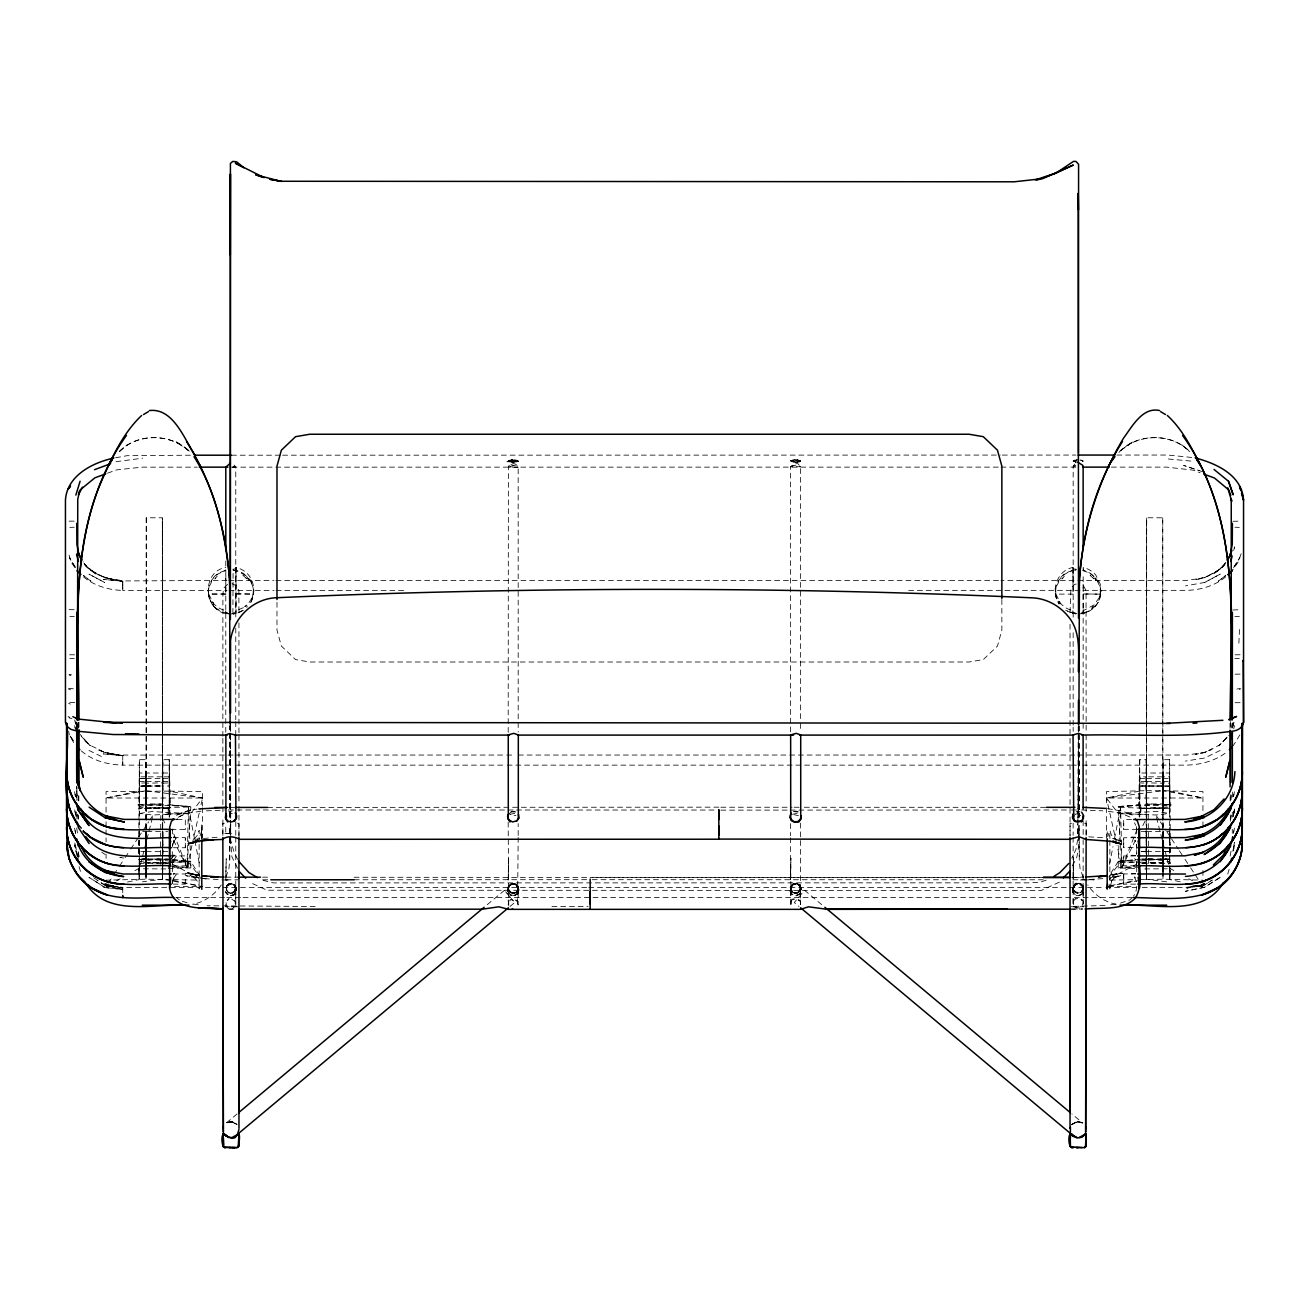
<?xml version="1.0" encoding="UTF-8"?>
<svg xmlns="http://www.w3.org/2000/svg" width="1309" height="1309" viewBox="0 0 1309 1309"><rect width="100%" height="100%" fill="white"/><g stroke="black" fill="none" stroke-linecap="round" stroke-linejoin="round"><path stroke-width="0.75" stroke-dasharray="5 3.75" d="M76.658 815.851L76.675 811.825M76.675 797.672L76.724 786.234M76.724 728.998L76.74 720.932M78.36 857.673L78.36 851.57L78.376 855.644M78.36 819.025L78.36 814.967M78.36 800.715L78.36 792.583M78.36 727.509L78.36 721.406M122.751 889.842L122.751 887.404L109.301 885.653L104.736 883.788L114.505 886.602L104.262 883.182M122.751 762.623L122.751 765.127L233.149 765.127M122.751 760.234L122.751 755.964M122.751 755.669L104.687 752.479L123.21 755.686L103.313 753.902L122.751 755.669L104.687 752.479L97.128 749.304L104.687 752.479L113.981 754.409L104.736 752.43L89.159 744.805L83.498 739.65M122.751 587.43L122.751 590.424L227.013 590.408M122.751 586.121L122.751 580.411C108.189 579.707 93.119 574.995 83.498 563.443M138.738 853.272L138.754 847.185M138.754 845.156L139.343 776.842L145.774 776.842L145.97 807.702L169.875 808.586L169.81 816.603M139.327 855.742L139.327 861.829L138.296 863.318L170.825 863.367M139.343 854.712L139.343 847.643M139.343 845.63L139.343 831.444L145.774 831.444L146.019 875.459L145.921 869.503M118.121 886.569L106.062 886.569L106.062 880.172L146.019 879.206L146.052 840.411M146.052 838.365L146.068 822.036M146.068 819.99L146.264 517.791L162.349 517.791L162.512 723.484M162.594 871.729L162.709 846.907M162.823 854.712L162.823 831.444L167.65 831.444M190.083 806.508L170.301 804.888L137.772 804.937L146.003 803.939L145.774 785.989L139.343 786.12L139.278 803.906L137.772 804.937L162.594 803.971L162.823 759.678L169.254 759.678L170.301 804.888L190.836 806.982L187.056 867.294L168.19 867.196M187.351 806.311L153.088 805.1L140.783 806.148L139.409 807.048L139.539 813.494L153.153 815L165.932 814.345L168.256 813.838L168.256 807.457L190.836 806.982M172.281 879.599L172.281 883.493L172.657 879.943M172.281 871.81L172.608 863.58L173.933 860.046M172.281 851.652L172.281 865.298L172.657 861.731M172.281 833.898L173.148 825.734M185.305 882.642L185.305 884.148L173.377 884.115M185.305 864.48L185.305 865.936L171.004 865.904M173.41 847.725L185.305 847.741L185.305 843.683M185.305 840.836L185.305 838.267M171.037 829.497L185.305 829.53L185.305 826.584M199.132 844.469L199.132 888.909C199.852 882.871 195.516 877.357 189.985 875.377L196.775 878.077L186.189 875.737L199.426 877.897M199.132 842.44L199.132 830.331L197.561 835.027L194.779 838.447M201.815 838.676L201.831 830.577L199.917 836.418L197.381 839.625M222.857 835.469L222.857 823.246L227.177 823.246M225.77 832.18L225.77 824.032M225.77 732.255L225.786 560.956M225.852 877.145L228.96 868.489L229.713 859.833L229.73 825.324M229.73 817.192L229.779 725.824M237.551 868.211L231.889 856.773L230.204 835.567M230.286 725.726L230.662 818.24M230.531 757.616L230.548 725.251M235.767 837.253L235.751 904.944L232.347 909.002L229.55 909.035L226.342 906.482L226.113 901.95L229.075 898.596L227.226 900.314L231.497 898.956L235.129 901.459L234.082 900.019L235.751 904.944L235.784 887.813L234.409 884.949L229.991 883.477L227.373 884.737L225.786 887.502L227.962 892.705L231.464 893.458L234.147 892.198L235.784 887.813M235.767 835.273L235.784 819.483M232.626 613.479L235.98 612.039L236.013 567.435L239.972 568.728A22.613 22.008 0 0 1 248.71 575.207C255.5 583.716 255.468 597.117 248.726 605.625M235.996 593.828L253.193 594.122L253.717 590.228L253.521 594.139L253.668 591.488M235.996 591.635L235.98 612.039M238.958 835.502L238.958 823.246L234.622 823.246M508.17 822.101L508.743 906.597L508.17 899.741M508.187 732.369L508.383 466.528C510.559 461.93 516.548 462.911 518.168 467.215L518.184 732.058M518.184 837.367L517.53 906.777M518.184 835.404L518.184 823.557M790.489 823.656L790.472 835.813M790.489 731.895L790.521 466.789L795.152 462.748L798.13 463.877L800.486 466.74L800.486 721.39M790.472 837.793L791.061 906.123L790.505 887.142L792.092 884.377L794.71 883.117L799.128 884.589L800.486 887.453L800.47 904.584L798.801 899.659L799.848 901.099L796.199 898.596L791.945 899.954L793.778 898.236L790.816 901.59L790.505 904.224M800.486 823.066L800.47 904.584M1070.026 835.469L1070.026 823.246L1074.362 823.246M1073.004 585.516L1072.987 567.435C1056.788 570.38 1050.325 591.21 1059.112 604.071L1055.627 595.562M1073.135 823.148L1073.135 835.289M1073.151 731.371L1073.151 727.297M1073.151 725.251L1073.151 629.4M1073.167 617.177L1073.167 466.266L1075.294 463.468M1073.135 837.285L1073.151 903.717L1074.869 907.022L1079.712 908.119L1083.116 904.061L1083.148 836.369M1083.148 834.389L1083.148 818.6M1083.165 576.745L1083.148 612.039L1081.169 613.152M1086.126 835.502L1086.126 823.246L1081.807 823.246M1107.218 836.762L1107.218 830.724L1109.116 836.336M1109.868 840.493L1109.868 888.991L1111.734 880.744L1110.67 882.102L1114.466 877.815L1118.524 875.525L1112.797 878.11L1121.633 875.377L1110.048 877.979M1109.868 838.48L1109.868 830.397L1111.456 835.207L1117.068 840.296M1135.721 884.115L1123.695 884.164L1123.695 875.443M1123.695 875.214L1123.695 873.937L1135.656 873.954M1123.695 864.382L1123.695 860.029M1123.695 859.391L1123.695 857.182M1123.695 847.381L1123.695 846.301M1123.695 844.24L1123.695 841.769M1123.695 841.196L1123.695 838.971M1123.695 829.17L1123.695 828.024M1123.695 826.044L1123.695 823.296M1136.703 866.443L1136.703 862.402M1136.703 854.319L1136.703 850.261M1136.719 871.827L1136.719 867.949M1136.719 865.233L1136.719 861.371M1136.703 844.207L1136.703 853.91M1136.719 833.866L1136.605 827.092M1146.177 786.12L1139.746 785.989L1146.177 785.907L1146.177 781.309L1139.746 781.62L1139.746 786.038L1146.177 786.12L1146.406 803.971L1171.228 804.937L1169.722 803.906L1169.657 783.175L1163.226 782.864L1162.997 803.939L1171.228 804.937L1138.699 804.888L1118.164 806.982L1121.944 867.294L1138.928 867.196M1169.657 786.12L1163.226 786.038L1169.657 786.12L1163.226 786.038L1162.997 803.939L1146.406 803.971L1146.651 517.791L1162.736 517.791L1162.932 819.99M1146.439 840.411L1146.422 879.206L1142.413 879.943M1146.439 838.365L1146.455 822.036M1146.455 819.99L1146.504 738.309M1146.504 736.263L1146.651 517.791L1146.651 849.525M1232.276 833.326L1232.276 829.268M1232.276 817.127L1232.276 811.04M1232.358 797.066L1232.358 790.947M1232.342 728.033L1232.407 719.59M76.756 727.477L76.756 721.374M518.184 887.944L516.564 892.313L513.881 893.572L510.363 892.82L508.317 889.842L509.774 884.851L514.781 883.853L518.184 887.944L518.151 905.075L516.482 900.134L517.53 901.574L513.897 899.087L509.643 900.445L511.475 898.71L508.514 902.081L508.187 904.715M1082.641 890.333L1082.968 887.649L1081.349 884.639L1078.583 883.411L1074.64 884.835C1067.882 892.149 1084.032 897.352 1082.952 887.518C1084.114 885.031 1075.654 882.201 1080.743 884.148L1083.083 888.238L1081.529 891.314L1078.845 892.574L1075.327 891.822L1073.282 888.844L1074.738 883.853L1077.372 882.593L1081.79 884.066L1083.148 886.929L1083.116 904.061L1081.447 899.136L1082.51 900.576L1078.861 898.072L1074.607 899.43L1076.44 897.712L1073.478 901.083L1073.707 905.599M1134.674 868.423L1118.148 867.949L1118.884 845.532M1139.648 816.767L1139.746 776.842L1146.177 776.842L1146.308 807.62L1139.125 808.586L1139.19 816.603M1162.981 873.594L1162.981 879.206L1202.938 880.172L1202.938 886.569L1190.879 886.569M1162.997 871.712L1163.226 831.444L1169.657 831.444L1169.657 845.63M162.823 776.842L162.692 807.62L169.875 808.586L169.254 776.842L162.823 776.842L162.66 854.613M232.904 613.414L233.1 569.235L235.996 568.662M1070.009 612.416L1070.958 588.036L1074.787 584.272L1079.221 583.667M1077.782 833.751L1077.831 819.63M1077.847 817.618L1078.191 732.876M1078.191 730.847L1078.207 726.822M1078.878 725.988L1079.074 817.209M1163.096 854.548L1163.226 759.678L1169.657 759.678L1169.722 803.906L1169.657 773.014L1163.226 773.014L1162.997 803.939L1162.736 786.12L1146.651 785.989L1146.406 803.971L1146.177 783.175L1139.746 782.864M139.245 865.871L139.212 871.745L139.327 858.18M139.261 863.907L139.294 856.07M139.31 854.122L139.327 850.196M145.774 778.495L139.343 778.38L145.774 778.446L139.343 778.577L139.343 783.175L145.774 782.864L146.003 803.939L145.774 759.678L139.343 759.678L139.278 803.906L139.343 773.014L145.774 773.014L146.003 803.939L162.594 803.971L162.823 785.907L169.254 786.038M229.713 859.833L229.893 825.341M229.926 817.209L230.106 723.959M1078.501 835.649L1078.42 847.643L1076.816 857.248L1071.678 867.556M1078.501 833.637L1078.551 825.635M1078.6 817.634L1078.583 725.873M1230.035 728.229L1230.067 722.159M78.802 801.01L78.867 792.91M160.451 864.251L160.794 814.836M162.594 803.971L162.349 773.014L146.264 773.014L146.003 803.939L146.264 783.175L162.349 782.864L162.594 803.971L162.823 759.678L162.594 803.971L162.349 785.989L146.264 785.907L146.068 790.718L106.062 798.015L202.551 798.015L199.901 809.878M162.725 844.976L162.823 831.444L162.823 846.367M162.627 873.398L162.578 879.206L170.579 880.679M162.692 865.658L162.643 871.467L162.725 865.805M162.709 863.727L162.758 855.971M162.774 854.041L162.807 850.179M1118.917 806.508L1138.699 804.888L1139.746 759.678L1146.177 759.678L1146.439 790.701L1106.449 791.618L1106.449 806.066M1163.177 854.041L1163.226 848.232M167.012 863.204L146.003 862.353L146.264 831.444L162.349 831.444L162.643 858.475M1077.798 833.784L1077.896 823.754M1077.929 821.757L1078.518 759.596M1146.406 803.971L1146.651 773.014L1162.736 773.014L1162.997 803.939L1162.736 783.175L1146.651 782.864L1146.406 803.971L1146.177 773.014L1139.746 773.014L1139.73 803.382L1138.699 804.888M1146.324 869.634L1146.373 875.377L1146.488 850.785M1146.504 848.854L1146.651 831.444L1162.736 831.444L1163.079 858.393M1146.619 831.477L1146.406 854.613L1146.177 827.615M1162.997 803.939L1163.226 759.678M145.921 858.393L146.215 831.46M162.741 863.891L162.823 856.233M106.062 812.104L106.062 791.618L169.516 791.094L202.551 798.015L190.852 813.347L168.19 812.594L168.256 806.279M146.15 869.094L146.068 875.165L146.15 869.192M146.166 867.065L146.264 858.966L146.166 867.18M162.709 869.078L162.578 879.206L142.386 881.824M162.725 867.065L162.823 858.966L162.725 867.18M162.627 875.197L162.709 869.192M1083.165 593.975L1100.345 594.122L1083.165 593.975L1083.148 612.039L1083.181 610.73L1094.16 604.84L1100.165 596.266L1100.313 584.19L1095.862 575.207A22.613 22.008 0 0 0 1087.124 568.728L1083.165 567.435L1083.492 570.266C1092.344 572.655 1099.855 580.542 1100.705 589.835L1100.394 590.686C1102.276 602.091 1091.575 613.185 1080.301 613.806M1146.471 875.165L1146.537 869.143M1146.553 867.114L1146.651 859.048L1154.702 859.031M1163.03 875.181L1163.096 869.16M1163.128 867.114L1163.226 859.048L1166.434 859.031M146.003 803.939L146.264 786.12L162.349 785.989L146.264 786.12M1118.148 867.949L1121.944 867.294L1120.602 807.408L1118.164 806.982M1120.488 868.391L1120.602 862.009L1118.164 861.584L1109.639 875.099L1122.893 873.267L1110.457 875.214L1118.541 873.07L1113.174 875.426L1109.476 879.419L1109.917 878.388M138.852 853.419L138.967 847.463M138.999 845.483L139.196 835.551M139.229 833.571L139.343 759.678M1139.746 776.842L1139.125 808.586L1170.213 808.586L1170.246 845.156M1139.485 791.094L1106.449 798.015L1118.148 813.347L1155.847 815L1169.461 813.494L1169.591 807.048L1168.217 806.148L1155.912 805.1L1121.649 806.311M194.517 838.873L188.398 807.408L187.056 867.294L190.852 867.949L190.116 845.532M225.835 593.975L208.687 593.975L213.138 602.958A22.613 22.008 0 0 0 221.875 609.438L225.835 610.73L225.508 613.316L228.813 613.872C203.648 612.972 200.441 571.706 225.835 567.435M1100.836 591.488L1100.869 590.228L1100.345 594.122M250.772 581.671L253.373 588.036L252.997 596.266L249.185 602.353L244.603 606.721M1077.7 839.609L1075.916 849.59L1071.776 858.213M230.204 843.7L230.351 839.625M1238.887 643.21L1239.574 627.191M1118.982 843.536L1120.602 807.408L1155.847 808.618L1169.591 807.048M800.355 890.12L799.897 885.718L798.359 884.148L793.712 883.853L798.621 884.36L800.503 887.257L800.159 890.496L797.803 892.787L800.355 890.12C802.548 884.639 794.252 880.777 791.421 885.833C789.016 889.564 793.156 894.472 797.23 893.082L800.012 890.774L800.503 887.469L798.866 891.838L794.956 893.245L797.639 892.869L800.012 890.774L796.183 893.082L792.665 892.345L790.505 887.142M1170.05 875.508L1170.377 869.421M225.835 594.122L208.655 594.106L208.507 587.872L211.06 583.094C211.96 576.336 219.879 571.329 226.522 570.511M1073.004 594.122L1055.823 594.106L1055.676 587.872L1058.228 583.094C1059.128 576.336 1067.031 571.329 1073.675 570.511L1074.804 571.068L1076.211 569.726M172.281 847.07L172.657 843.536M791.421 885.833L791.307 890.644L794.759 893.229L792.469 892.084L790.816 889.024L791.094 886.438L793.614 883.902L791.421 885.833L790.718 888.598M514.83 893.082L509.937 891.92L508.497 889.367C507.499 885.179 512.49 881.808 515.975 884.164L518.299 888.238L517.186 891.462L514.83 893.082C510.837 894.472 506.845 889.825 508.89 886.111L510.805 884.115M1067.244 611.287L1075.982 613.872L1072.66 613.316L1072.987 610.73L1069.028 609.454A22.613 22.008 0 0 1 1060.29 602.958L1055.856 593.975M790.816 889.024L791.192 886.242L793.401 884L796.199 883.411M1083.148 886.929L1082.51 890.545L1080.252 892.754L1077.34 893.245L1074.313 891.609C1071.531 888.336 1074.329 883.035 1078.583 883.411L1073.855 885.768L1073.855 890.905M510.625 892.542L515.157 892.918L517.775 890.496C519.198 887.518 517.039 883.853 513.848 883.411L508.923 886.029L508.317 888.549M1230.885 800.028L1231.72 794.547M796.527 883.46L798.899 884.606L800.584 887.731L800.143 890.513L797.639 892.869M1231.065 851.128L1230.018 856.675M508.89 886.111C507.499 889.04 509.414 892.673 512.572 893.245L515.664 892.656L518.053 889.989L516.597 884.688L518.184 887.731L517.775 890.496M231.529 883.428L228.731 883.951L226.424 886.242L226.522 890.676L229.975 893.229L234.982 891.233L235.227 885.931L231.529 883.428L226.572 885.964L226.752 891.004L230.188 893.245L232.757 892.918L235.244 890.758L235.096 885.702L231.071 883.379L226.424 886.242L226.522 890.676M1230.738 819.205L1231.376 815.229M1136.834 886.258L1135.819 892.296L1133.627 896.027M1233.193 816.456L1234.551 808.88L1233.045 816.325M800.028 890.742L800.584 887.731M1232.849 851.325L1234.534 842.26L1232.8 850.097M1233.225 816.341L1234.763 808.373L1233.111 816.014M209.342 598.884L208.147 591.815L209.44 584.403L212.091 579.511L216.639 574.7L225.361 570.315M800.683 888.222L797.917 892.738M1056.494 598.884L1055.316 591.815L1056.592 584.403L1059.259 579.511L1061.779 577.874L1062.564 575.567L1067.457 572.688L1072.513 570.315L1078.207 569.775M1109.508 864.447L1112.945 846.743M1114.483 838.873L1120.602 807.408M1233.536 850.065L1234.567 844.845L1233.307 850.621M1060.225 603.907L1058.85 601.191L1061.157 605.723M1233.438 796.641L1234.567 791.176L1233.373 796.739M1233.438 833.048L1234.567 827.583L1233.373 833.146M1231.213 727.951L1232.26 722.944M790.701 888.516L793.614 883.902M1075.867 883.968L1073.102 888.451L1075.851 883.984L1078.583 883.411M191.932 845.516L187.056 867.294L171.855 866.689M192.374 843.536L199.459 811.858M1232.849 727.133L1234.109 721.734M1233.716 550.402L1234.567 546.851L1233.618 550.484M235.915 888.271L233.1 892.754L230.188 893.245M1083.083 888.238L1082.396 890.791L1080.007 892.885L1077.34 893.245M1233.716 728.851L1234.567 725.661M1232.309 727.608L1234.534 719.934M1227.727 874.085L1229.953 866.591M235.996 593.975L253.161 593.991L250.788 602.32L253.324 595.775M1100.329 593.991L1099.331 597.149C1100.084 600.635 1097.106 604.594 1094.373 606.46L1093.588 608.047M515.762 461.995L508.367 460.883L512.752 459.852L510.641 460.032L518.249 460.932L514.028 462.142L511.77 462.093L517.088 461.75L517.677 460.457C484.494 462.944 541.779 461.226 508.825 460.49L508.808 461.488L513.75 462.142M1241.177 553.723L1237.872 562.461L1232.145 570.708M1100.493 595.775L1098.038 602.484M246.845 607.491L247.221 606.46M172.608 845.385L173.933 841.851M172.592 881.775L173.933 878.208M1137.03 829.464L1121.944 867.294L1135.247 866.754M1073.593 886.242L1076.014 883.886L1072.464 889.269L1072.84 892.28L1075.605 895.307L1079.434 895.618L1083.197 892.182L1081.381 894.44L1078.272 895.454L1075.033 894.652L1072.48 891.118L1072.873 887.224L1075.54 884.197L1072.873 887.224L1072.84 892.28M1239.885 734.856L1233.291 745.623M1077.569 459.852L1073.2 461.144L1076.178 462.061M225.982 887.993L227.373 884.917L229.811 883.542M225.508 613.316L225.835 610.73M1072.66 613.316L1072.987 610.73M173.279 842.26L177.01 837.22L173.704 836.909L173.246 837.842M173.279 860.455L177.01 855.431L173.704 855.104L170.726 859.408M173.279 878.666L177.01 873.643L173.721 873.316L173.246 874.248M173.704 855.104L171.43 859.097M1135.525 840.165L1121.944 867.294L1117.068 845.516M1142.773 825.684L1146.406 818.452M225.982 887.878L228.159 884.344L225.819 886.929M1233.618 567.599L1239.885 557.634L1231.54 570.92M1225.191 563.279L1223.211 566.372L1213.328 574.176L1223.211 566.372L1225.109 563.541C1217.583 572.377 1206.669 578.12 1195.215 579.691C1206.587 577.351 1218.123 572.589 1225.699 563.443M221.254 884.949C214.823 894.734 204.22 902.326 192.587 904.208M108.303 883.15L112.787 876.343M113.899 874.641L118.383 867.818M119.512 866.116L123.995 859.309M125.124 857.608L129.607 850.785M130.72 849.083L137.461 838.856M138.574 837.155L141.945 832.049M143.057 830.348L148.67 821.823M149.782 820.121L153.153 815L139.539 868.096L132.487 871.99M1227.122 737.163L1218.859 745.803L1229.396 734.938M1108.805 877.145L1120.602 862.009L1138.732 862.058M242.247 610.452C238.254 614.346 225.213 615.492 239.76 612.236M1225.928 562.232L1220.037 569.235L1204.525 577.694L1186.788 580.443L1000.943 580.443M512.392 459.868L508.317 460.997L514.028 462.142M227.013 885.604L232.037 884.082L236.176 887.42L236.585 890.856L234.262 894.832L230.728 895.765L228.028 894.98L225.704 892.313L228.028 894.98M201.079 811.171C192.767 812.791 182.311 812.644 176.257 819.499L177.697 818.779M1076.44 462.093L1073.445 460.588M1226.664 737.654L1220.037 744.805L1204.525 752.479L1195.215 754.409L1204.525 752.479L1212.069 749.304L1204.46 752.43L1186.788 755.031L516.908 755.048M507.761 815.343L511.115 811.858L515.026 811.22L511.377 811.858M226.342 886.422L228.731 883.951M1095.878 605.625L1090.593 610.207L1083.639 613.316M227.619 584.272L223.79 588.036L222.89 593.861L222.857 736.28M1118.917 452.407C1136.916 433.328 1170.95 432.592 1189.357 451.409M1225.666 576.909C1214.572 585.957 1200.058 590.261 1185.856 590.343L905.763 590.359M119.643 451.409C138.05 432.592 172.084 433.328 190.083 452.407M119.741 451.032C138.541 432.33 171.463 433.655 190.23 451.834L175.619 441.378L181.967 445.469M1132.694 897.303L1129.7 899.97L1119.915 903.292M119.266 451.703L126.809 445.027M1074.46 460.212L1073.167 460.883L1075.933 462.028L1073.085 460.948L1077.258 459.868L1073.167 460.883L1076.08 462.044L1073.298 460.752L1075.425 460.032M237.093 1113.943L226.146 1123.106L232.38 1121.731L237.06 1124.333M487.275 904.666L504.472 890.284L513.488 901.05M510.019 906.45L514.715 902.523L512.212 899.528M1071.531 1124.824L1076.62 1121.731L1082.854 1123.106L1071.907 1113.943M1225.633 575.518L1218.27 581.245L1225.813 575.469M139.539 813.494L152.351 811.498L168.19 812.594M1120.144 450.771L1133.381 441.378L1120.389 450.672M1071.94 1124.333L1077.847 1121.617M245.536 606.542L246.959 605.592M514.928 895.552L517.922 893.54L519.051 890.578L517.939 886.111L519.051 890.578L514.928 895.552L511.148 895.503L507.761 891.494L508.187 886.946L510.935 884.131L508.187 886.946L507.761 891.494L510.248 894.636L513.488 895.454L517.922 893.556L519.051 889.924L517.791 886.455L515.73 884.606L512.424 884.017L509.119 885.833L507.663 889.302L508.088 892.427L511.148 895.503M1079.434 895.618L1082.723 893.458L1083.836 889.907L1082.576 886.34L1077.143 884.017L1073.74 886.128M1212.281 879.943L1204.525 885.015L1186.788 888.14L1204.525 885.015L1212.069 880.237M1118.164 861.584L1138.143 859.555L1170.262 859.375L1160.314 858.999M1225.077 753.329C1213.672 761.396 1199.682 764.914 1185.856 765.127L1081.594 765.127M1239.345 689.581L1240.834 688.681M796.445 895.814L800.355 893.523L801.468 889.924L797.885 883.902L801.239 888.156L800.961 891.887L798.883 894.554L796.445 895.814L792.027 894.603L790.129 891.314L790.505 887.682L793.974 884.115L797.05 884.753L799.455 885.277L801.468 889.924L800.355 893.523L795.888 895.454L792.665 894.636L790.129 891.314L792.027 894.603M799.488 461.75L800.437 460.653L797.459 459.934L790.8 460.85L796.117 462.159L800.437 460.653M243.31 610.403L237.469 612.956L230.793 613.986M116.632 880.728L120.15 878.797M182.295 815.229L178.171 817.307M243.392 607.654L236.013 610.73M176.42 815.262L190.361 810.042L196.906 809.109M1204.607 582.472L1220.201 574.127L1204.607 582.472L1185.479 585.859M1109.967 878.306L1136.408 864.3M797.459 459.934L800.568 461.193L793.794 462.044L790.832 460.85L796.788 459.884L800.633 461.112L796.412 462.142L790.751 460.932L794.35 459.901M1118.148 813.347L1156.649 811.498L1169.461 813.494M1127.033 445.469C1145.98 433.394 1173.109 435.063 1189.259 451.032M1204.934 883.182L1199.895 885.653L1194.692 886.602L1204.46 883.788L1199.895 885.653L1185.545 887.42L1138.535 887.42M1220.201 750.45L1204.607 758.009L1185.479 761.102M792.501 814.296L797.099 813.364M1059.357 882.135L1041.359 890.447L266.987 890.218L249.561 882.217M790.832 460.85L792.354 460.163L791.16 461.455L793.794 462.044M1075.785 465.251L1073.167 466.266L1077.16 466.249M514.797 459.901L508.465 460.817L510.248 461.897M1077.045 883.526L1073.855 885.768L1073.184 888.909L1074.984 892.182L1077.732 893.294L1075.409 892.542M512.752 459.852L508.497 460.784L511.377 462.044M226.539 1122.631L231.889 1121.568L237.093 1124.48L232.626 1121.617L226.833 1122.68M1073.298 460.752L1074.934 460.13M1239.345 616.588L1234.911 616.424M107.534 473.187L116.517 469.898L142.026 467.149L197.234 467.149M1239.345 527.38L1234.911 527.216M1240.098 674.135L1234.632 674.168M1074.28 1122.533L1079.696 1121.797L1076.62 1121.731M1240.098 702.688L1234.6 702.72M1046.186 880.155L1040.802 882.004L1031.394 882.839L273.254 882.904L262.634 880.204M508.579 460.653L510.117 460.13M74.76 702.54L68.101 702.262M1239.345 658.623L1234.911 658.476M1086.928 612.236L1081.365 613.283M190.361 810.042L180.773 812.954M513.455 883.379L510.854 884.082L513.668 883.395L516.515 884.606L511.344 883.82M230.728 895.765L234.262 894.832L236.585 890.856L235.538 886.471L232.887 883.82L236.176 887.42L236.324 891.625L233.558 894.865L226.866 894.047L225.279 891.053M74.286 616.424L69.852 616.588M74.286 527.216L69.852 527.38M74.286 658.476L69.852 658.623M168.256 807.457L138.787 808.586L169.875 808.586L146.886 808.406L139.409 807.048M106.062 798.015L139.13 791.029M111.903 885.326L106.062 886.569L116.157 885.244M127.48 882.037L139.163 879.583L139.343 858.966M1140.744 860.88L1155.912 859.702L1169.591 861.649L1162.114 863.007L1143.068 862.549M1110.343 885.735L1135.656 880.384M1232.914 610.027L1240.098 609.683M165.932 814.345L190.852 813.347M168.256 868.44L190.852 867.949M1108.445 886.193L1140.417 880.303M115.617 457.757L127.006 455.696L190.59 455.205M167.977 862.5L190.836 861.584L199.361 875.099M1240.098 654.778L1234.632 654.795M229.975 893.229L233.231 892.689L235.244 890.758L235.8 887.731L234.131 884.622L231.071 883.379M227.766 613.299L222.317 612.252L215.003 607.507L211.96 604.071L208.458 595.562M194.714 839.314L220.272 836.942M1236.923 689.009L1239.836 688.583M793.27 811.629L796.576 811.138L800.061 812.905M74.564 654.795L69.099 654.778M1110.67 904.814L1118.279 903.799M228.846 811.547L231.857 811.138M115.961 461.701L142.648 458.199M1116.626 843.536L1106.449 798.015L1162.932 790.718L1202.938 791.618L1202.938 812.104M794.874 459.868C785.285 460.621 797.688 463.926 800.552 461.21L795.021 459.868M1141.464 862.975L1162.997 862.353L1162.736 831.444M1167.252 868.783L1143.068 868.947M73.32 688.796L68.608 688.272M165.932 868.947L141.748 868.783M232.38 1121.731L229.304 1121.797L234.72 1122.533M69.099 609.683L74.564 609.667M1102.882 878.634L1080.236 880.024M165.932 862.549L146.886 863.007L139.409 861.649L153.088 859.702L168.256 860.88M1118.917 861.126L1136.31 859.702M1232.914 521.293L1240.098 521.146M1104.976 905.452L1071.416 906.482M206.446 810.86L224.379 810.042M1139.55 879.566L1162.981 879.206L1162.948 840.411M162.823 783.175L169.254 782.864L169.254 759.678L169.27 803.382L170.301 804.888M1163.226 781.62L1169.657 781.309M1141.988 863.204L1162.997 862.353M1080.072 877.243L1083.836 877.095M148.686 858.999L138.738 859.375L170.857 859.555L190.836 861.584M69.099 521.146L74.564 521.146M1139.746 778.495L1146.177 778.577M1163.226 778.495L1169.657 778.577M1146.651 781.62L1162.736 781.309M169.254 859.048L162.823 859.179L167.65 859.113M1169.657 851.635L1163.226 851.505L1169.657 851.439L1169.657 854.712M162.823 778.577L169.254 778.495M145.774 851.505L139.343 851.439M162.823 851.635L169.254 851.554M1110.343 880.106L1135.656 879.632M1084.228 879.943L1094.226 879.779L1071.776 879.779M1163.226 851.505L1169.657 851.439M1146.651 778.495L1162.736 778.577M1146.651 851.554L1162.736 851.635M146.264 778.577L162.349 778.495M1162.736 785.907L1146.651 786.038L1162.736 786.12L1162.932 790.718L1202.938 798.015L1106.449 798.015M146.264 851.635L162.349 851.554M231.775 467.117L235.767 467.1L235.767 617.848M551.94 906.482L588.15 906.335M168.256 813.838L188.512 813.789M1131.598 819.532L1123.695 819.549L1123.695 829.317L1137.946 829.333M1135.656 837.727L1123.695 837.76L1123.695 847.61L1135.721 847.61M1135.557 855.939L1123.695 855.971L1123.695 861.715M170.268 862.058L188.398 862.009L200.195 877.145M1121.649 860.913L1138.83 860.88M1142.233 863.367L1170.704 863.318L1169.673 861.829L1169.673 855.742M1072.496 909.002L1082.707 909.002L1071.073 909.199M231.48 455.205L280.551 455.188M282.597 455.188L1000.289 455.074M1002.334 455.074L1075.949 455.057M1116.839 455.057L1167.955 455.041L1193.481 457.643M232.004 467.149L998.898 467.117M1000.943 467.117L1076.603 467.117M1111.374 467.117L1166.581 467.117L1193.006 470.111L1200.157 472.745M226.915 580.411L122.751 580.951M228.96 580.411L273.876 580.411M275.921 580.411L998.898 580.443M229.059 590.408L274.039 590.408M276.084 590.408L404.89 590.392M233.035 755.048L122.751 755.064L122.751 757.355M235.08 755.048L504.669 755.048M506.698 755.048L514.879 755.048M235.195 765.127L505.061 765.127M507.107 765.127L1069.322 765.127M1071.367 765.127L1079.549 765.127M162.823 773.014L169.254 773.014M228.797 807.44L234.933 807.44M267.592 807.424L718.837 807.162M720.866 807.228L792.092 807.244M794.121 807.244L802.27 807.26M804.299 807.26L1046.464 807.326M228.208 809.976L514.404 810.009M516.45 810.009L716.792 810.042M720.866 810.124L788.133 810.091M790.161 810.091L1069.388 809.993M1071.433 809.993L1079.581 809.993M1081.61 809.993L1102.718 810.811M177.14 819.385L185.305 819.385L185.305 827.893M1141.35 831.444L1146.177 831.444L1146.275 844.976M173.344 837.596L185.305 837.58L185.305 846.236M173.279 873.97L185.305 873.954L185.305 883.33M592.208 877.341L1043.142 877.423L590.163 877.423M1071.711 877.423L1079.876 877.439L1071.907 877.243M145.953 873.168L146.019 879.206L169.45 879.566M226.048 879.812L238.254 879.812M262.667 879.795L270.799 879.795M354.215 879.763L590.163 879.681M592.208 879.697L1043.208 879.779M174.408 886.569L202.551 886.569L172.575 881.039M1108.461 886.569L1134.592 886.569M586.694 887.42L122.751 887.404C114.848 888.091 104.016 886.111 97.128 880.237M588.739 887.42L1103.782 887.42M1105.827 887.42L1136.49 887.42M175.782 897.499L224.739 897.499M226.784 897.499L241.052 897.499M243.098 897.499L1131.549 897.499M1071.155 906.761L1083.394 906.761M228.764 909.166L236.929 909.166M1146.439 790.701L1162.932 790.718M171.004 855.873L185.305 855.89L185.305 865.265M170.17 860.88L190.083 861.126M146.003 862.353L167.536 862.975M1135.623 865.822L1123.695 865.822L1123.695 862.386M225.917 877.161L238.123 877.161M262.536 877.177L270.685 877.194M354.117 877.259L588.134 877.439M315.142 906.482L207.149 905.779M1120.488 813.789L1143.068 814.345M154.298 859.031L162.349 859.097L162.398 863.122M169.516 791.094L202.551 791.618L202.551 806.066M173.344 879.632L198.657 880.106M1076.374 569.251L1073.02 568.81M146.264 781.309L162.349 781.62M1141.35 851.537L1146.177 851.635M142.566 859.031L145.774 859.097L145.823 863.122M1120.602 862.009L1141.023 862.5M221.843 879.877L229.37 880.123L225.688 879.926M511.115 811.858L515.648 812.022M1079.467 813.364L1074.869 814.296L1080.792 815.687M514.682 813.364L510.085 814.296L516.008 815.687M229.926 813.249L232.315 813.364M162.823 781.309L169.254 781.62M139.343 781.309L145.774 781.62M1088.777 836.86L1104.649 837.727M1135.754 837.253L1131.581 836.991L1135.574 841.572M1135.754 855.464L1131.565 855.202L1135.557 859.768M204.4 878.617L220.157 879.648M794.399 811.727L798.065 812.022M172.69 859.702L187.351 860.913M1076.113 811.809L1079.271 812.087M1168.397 459.001L1192.695 461.243M122.751 583.176L122.751 581.278L103.313 579.396L123.21 581.294L104.687 577.694L89.159 569.235L83.285 562.232M509.479 461.733L513.586 462.142M1107.414 808.602L1122.729 811.236L1132.449 815.18L1128.113 812.938M1082.461 570.511L1088.679 572.671L1093.997 576.5L1093.31 575.322L1095.944 580.542L1094.995 578.627L1095.977 578.087L1100.542 588.036L1100.853 591.864M122.751 892.853L122.751 889.482L103.313 887.371L123.21 889.482L104.687 885.015L92.268 876.899M146.068 790.718L202.551 798.015M1166.614 881.824L1146.422 879.206L1146.34 873.185M1192.843 885.244L1202.938 886.569L1197.097 885.326M1108.314 811.318L1119.735 812.954L1130.894 817.372M199.115 875.246L185.649 873.267L199.361 875.328L186.925 872.399L198.052 875.688L191.458 873.054L196.219 875.721L199.933 880.106M202.535 878.339L193.257 876.965L199.148 877.881M193.388 904.077L199.344 904.994M201.111 878.192L207.002 879.124L201.324 878.192M122.751 887.927L104.687 885.015L122.751 889.482M794.056 462.077L790.8 460.85M122.751 581.278L104.687 577.694L113.981 579.691C103.035 577.204 90.894 572.982 84.087 563.541L95.868 574.176L85.985 566.372L83.007 561.725M515.206 459.95L517.677 460.457M1169.87 791.029L1202.938 798.015M1169.657 858.966L1169.837 879.583L1181.52 882.037M173.344 880.384L198.657 885.735M1076.538 613.496L1073.167 612.203M1076.963 811.204L1080.105 811.891M794.465 814.771L798.408 815.687M231.153 1121.617L237.469 1124.824M69.115 674.25L71.471 674.806M510.968 464.613L515.468 465.742M1116.413 904.208C1104.78 902.326 1094.177 894.734 1087.746 884.949M68.935 717.807L71.897 718.576M1082.232 1122.517L1076.325 1121.6L1071.875 1124.496L1077.16 1121.551L1082.478 1122.631M182.295 901.23L189.412 903.472M1135.737 873.659L1131.565 873.398L1135.574 878.012M1081.529 460.179L1082.952 461.193L1080.072 459.966L1082.952 461.193L1081.398 460.146M1121.306 841.147L1112.797 838.365L1115.644 839.658M69.082 675.051L70.801 675.608M1202.938 471.862L1183.598 465.399L1199.257 470.602M233.018 569.726L243.507 573.358L250.903 581.18M74.76 727.771L80.258 729.833M515.975 884.164L512.163 883.542L509.594 885.064L508.416 889.007L510.052 892.051M1074.869 907.022L1076.914 908.151M227.504 907.89L229.55 909.035M227.815 613.152L226.015 612.203M68.657 689.058L70.571 689.876M512.915 893.294L510.15 892.116L508.497 889.367M68.641 703.326L70.441 704.127M1078.698 883.428L1081.299 884.606M233.575 466.299L235.767 467.1L233.411 464.237M68.101 716.53L69.819 717.348M88.996 750.45L104.589 758.009M232.053 583.667L236.34 585.761L238.876 590.588L238.925 613.021M1075.883 613.806L1065.575 610.223M172.592 864.3L199.033 878.306M1169.461 868.096L1176.513 871.99M1188.85 878.797L1192.368 880.728M101.791 852.241L104.998 854.45M83.383 575.469L90.943 581.245L83.563 575.518M213.023 605.527L214.84 607.491M218.341 610.289L215.003 607.507L215.69 608.26M821.725 904.666L804.528 890.284L794.285 902.523L798.981 906.45M1073.904 891.004L1075.965 892.771M176.388 897.401L179.349 899.97M81.289 750.875C92.579 760.807 107.992 764.701 122.751 765.127L122.751 759.58M233.117 570.2L237.665 570.757L246.828 576.5L246.157 575.322L248.775 580.542L247.843 578.627C251.426 577.956 252.67 586.514 253.553 589.835L253.684 591.864M1182.191 445.027L1189.734 451.703M83.531 576.909C94.477 585.843 108.762 590.081 122.751 590.424L122.751 584.338M81.223 736.231L90.337 745.803L80.062 734.365M508.857 890.545L510.592 892.493M505.716 891.756L507.581 893.982M73.615 742.514L69.312 734.856L68.641 731.207M74.76 567.419L71.324 562.461L68.641 553.658M1159.218 820.121L1155.847 815L1168.446 864.169M1160.33 821.823L1165.943 830.348M1167.055 832.049L1170.426 837.155M1171.539 838.856L1178.28 849.083M1179.393 850.785L1183.876 857.608M1185.005 859.309L1189.488 866.116M1190.617 867.818L1200.697 883.15M75.513 567.599L69.312 557.634L77.656 570.92M790.865 889.253L792.534 892.133M1083.508 585.761L1086.045 590.588L1086.143 732.778M237.616 859.309L234.147 852.404L230.711 840.46L230.662 820.252M162.594 818.452L166.227 825.684M173.475 840.165L187.056 867.294L171.97 829.464M1134.494 822.788L1135.705 825.292M1134.461 877.259L1136.359 881.432M1082.985 568.908L1083.492 570.266M235.833 568.908L236.34 570.266L236.013 567.435L235.996 585.778M1083.148 877.145L1080.04 868.489L1079.287 859.833L1079.107 825.341M78.016 731.813L75.088 721.734M79.178 856.675L78.131 851.128M225.786 904.584L226.342 906.482M79.047 866.591L81.273 874.085M74.662 719.934L76.887 727.608M74.629 725.661L76.347 732.042M77.673 856.462L74.662 842.26L77.706 855.971M77.166 856.381L74.629 844.845L76.004 851.799M75.611 833.146L74.449 827.566L75.644 833.424M76.936 722.944L77.984 727.951M75.562 796.592L74.433 791.127L75.513 796.805M194.91 840.836L199.492 864.447M76.658 827.975L77.918 835.78M76.707 790.849L78.115 800.028M77.526 814.051L78.344 819.516M1136.343 863.056L1136.719 866.018M1136.294 826.535L1136.719 830.102M1136.425 844.207L1136.719 847.038M138.623 869.421L138.95 875.508M188.398 807.408L190.018 843.536M1055.283 590.31L1055.349 591.668M208.131 590.31L208.18 591.668M1169.657 827.615L1169.771 833.571M1169.804 835.551L1170.001 845.483M1170.033 847.463L1170.148 853.419M188.398 862.009L188.512 868.391M1162.785 863.187L1162.736 858.966L1162.785 863.024M1162.817 865.184L1162.883 871.189L1162.817 865.036M1146.226 863.024L1146.177 858.966L1146.226 863.171M1146.242 865.036L1146.422 879.206L1146.373 873.398M1146.242 865.184L1146.324 871.189M145.855 865.102L145.921 871.172M1146.193 858.148L1146.291 867.72M1140.744 806.279L1140.81 812.594M162.414 865.085L162.48 871.156M162.512 873.152L162.578 879.206L162.561 840.411M145.823 859.8L145.904 867.572M1230.165 796.968L1230.198 801.01M1230.329 817.192L1230.362 821.25M1169.673 858.18L1169.804 875.688M1146.291 846.907L1146.389 862.386M1146.177 848.232L1146.226 854.041M1146.242 855.971L1146.291 863.727M1146.308 865.658L1146.357 871.467M162.349 831.444L162.463 844.976M162.48 846.907L162.611 862.386M145.774 848.232L145.823 854.041M145.839 855.988L145.904 863.727M145.921 865.658L145.953 871.467M145.97 873.398L146.019 879.206M1169.657 848.232L1169.69 854.122M1169.706 856.07L1169.739 863.907M1169.755 865.871L1169.788 871.745M1169.804 873.692L1169.837 879.583M1148.206 814.836L1148.549 864.251M1078.371 754.688L1078.649 811.629M1073.135 898.743L1073.151 903.717M145.904 854.548L145.774 759.678M78.933 722.159L78.965 728.229M169.352 816.767L169.254 776.842L169.254 817.471M1170.246 847.185L1170.262 853.272M1169.657 847.643L1169.657 853.73M1162.932 822.036L1162.948 838.365M1079.221 725.824L1079.271 817.192M1079.271 825.324L1079.287 859.833M1078.485 726.888L1078.485 735.069M1078.485 737.114L1078.452 817.421M1078.452 825.504L1078.469 837.645M1072.987 567.435L1073.004 584.698M1070.026 624.246L1070.042 736.28M238.942 622.855L238.958 732.778M230.58 724.27L230.695 822.117M230.695 824.163L230.711 840.46M225.835 575.109L225.835 585.516M162.512 725.53L162.561 790.701M162.496 736.263L162.349 517.791L162.349 855.922M162.496 738.309L162.545 819.99M162.545 822.036L162.561 838.365M76.855 721.963L76.855 728.033M76.887 786.758L76.904 800.928M76.92 815.098L76.92 819.156M1230.64 721.406L1230.64 727.509M1230.64 794.628L1230.64 800.715M1230.64 814.967L1230.64 819.025M1202.938 821.807L1202.938 827.844M1202.938 870.469L1202.938 876.506M1169.657 759.678L1169.657 825.586M1169.657 831.444L1169.657 846.367M1163.226 831.444L1163.226 848.87M1163.226 850.817L1163.226 854.679M1162.736 517.791L1162.736 856.233M1146.651 850.817L1146.651 855.922M1146.177 759.678L1146.177 825.586M1146.177 831.444L1146.177 854.712M1140.744 807.457L1140.744 813.838M1139.746 759.678L1139.746 817.471M1123.695 873.937L1123.695 879.992M1123.695 880.646L1123.695 884.164M1106.449 807.718L1106.449 838.267M1086.143 734.824L1086.143 804.331M1086.143 806.377L1086.143 812.513M1086.143 820.694L1086.143 835.011M1083.165 584.19L1083.165 585.778M1083.165 586.939L1083.165 588.265M1083.165 590.015L1083.165 591.635M1083.148 609.47L1083.148 721.357M1083.148 723.386L1083.148 731.486M1073.004 586.776L1073.004 592.175M1070.042 738.325L1070.042 836.222M1001.86 599.555L1001.86 630.104L997.474 646.057L983.288 659.572L969.118 662.01L309.726 662.01L295.556 659.572L281.37 646.057L276.984 630.104L276.984 599.555M800.486 723.435L800.486 731.584M238.958 734.824L238.958 804.331M238.958 806.377L238.974 837.056M235.996 586.939L235.996 588.265M235.767 628.042L235.767 719.721M235.767 721.75L235.767 733.973M225.835 586.776L225.835 592.175M222.857 738.325L222.874 811.744M222.874 819.909L222.874 836.222M202.551 807.718L202.551 838.267M185.305 828.384L185.305 829.53M185.305 846.678L185.305 847.741M146.264 517.791L146.264 856.233M145.774 831.444L145.774 846.367M145.774 846.939L145.774 854.679M139.343 831.444L139.343 846.367M106.062 821.807L106.062 827.844M106.062 829.857L106.062 835.895M106.062 837.907L106.062 841.932M106.062 854.008L106.062 858.393M230.22 825.406L230.204 833.538L230.335 825.406M139.196 873.692L139.163 879.583L139.212 873.741M1163.226 776.842L1163.03 807.702L1139.125 808.586L1170.213 808.586L1169.657 776.842L1163.226 776.842M1163.079 865.658L1163.046 871.467L1163.112 865.625M1163.161 855.988L1163.096 863.727L1163.226 855.922M146.264 776.842L145.97 807.702L162.692 807.62L162.349 776.842L146.264 776.842M1146.651 776.842L1146.308 807.62L1163.03 807.702L1162.736 776.842L1146.651 776.842M225.933 870.6L225.786 879.926L226.228 858.671L225.933 870.6M508.35 870.714L508.203 880.057L508.628 858.802L508.35 870.714M790.652 870.24L790.505 879.566L790.947 858.311L790.652 870.24M1073.315 869.716L1073.167 879.043L1073.593 857.788L1073.315 869.716M235.735 886.357L235.309 894.865L235.735 886.357M518.151 886.488L517.709 894.98L518.151 886.488M800.453 885.997L800.028 894.505L800.453 885.997M1083.116 885.473L1082.674 893.982L1083.116 885.473M213.252 603.007L213.531 605.903L211.682 601.191L213.252 603.007M235.244 890.758L232.871 892.869L235.227 890.791M217.229 576.091L214.872 578.954L217.229 576.091M1064.381 576.091L1062.041 578.954L1064.381 576.091M1092.704 606.542L1091.771 608.374L1094.128 605.592L1092.704 606.542M1220.201 877.325L1204.607 887.257L1185.479 891.265L1204.607 887.257L1220.201 877.325M510.821 466.249L508.203 467.264L518.168 467.215L513.603 465.595L510.821 466.249M793.123 465.775L790.521 466.789L800.486 466.74L795.905 465.12L793.123 465.775M518.168 461.193L516.63 461.848L518.168 461.193M231.349 833.473L223.692 833.489L231.349 833.473M145.774 859.048L139.343 859.179L145.774 859.097M1146.177 851.439L1139.746 851.554L1146.177 851.439M145.774 786.038L139.343 786.12L145.774 786.038M162.349 859.048L146.264 859.179L162.349 859.097M238.025 906.744L225.803 906.744L238.058 906.744M1162.736 859.179L1146.651 859.097L1162.736 859.179M1169.657 859.179L1163.226 859.097L1169.657 859.179M1146.177 859.179L1139.746 859.097L1146.177 859.179M123.635 858.066L119.855 857.395L123.635 858.066M1082.281 460.392L1083.018 461.112L1082.281 460.392M104.589 582.472L88.996 574.127L104.589 582.472M104.589 887.257L88.996 877.325L104.589 887.257M1093.784 578.611L1090.135 575.436L1093.784 578.611M246.632 578.611L242.967 575.436L246.632 578.611M73.369 740.779L69.312 734.856L73.484 740.894M76.02 816.391L74.449 808.864L76.004 816.44M201.521 838.676L201.439 824.49L201.504 838.611"/><path stroke-width="1.5" d="M81.256 828.172C54.913 800.224 71.488 757.093 66.661 723.386L66.628 808.782C66.726 827.157 76.02 844.878 90.926 855.579C114.292 872.154 144.579 863.744 171.004 865.904M76.707 782.684L76.724 731.027M76.773 672.45L76.756 719.377L76.773 715.27M78.36 782.422L78.36 731.567M78.36 719.377C77.378 624.769 67.577 517.055 126.449 435.455M169.679 864.807L169.63 866.64L169.63 829.873L169.597 888.173C173.573 912.046 205.382 907.317 223.201 908.937M201.782 889.335L201.815 840.705M222.857 837.515L223.348 1132.367L222.874 907.612M225.803 548.716L225.803 467.149L230.433 463.108M229.828 618.208C232.658 556.979 219.683 493.558 186.483 441.477M230.302 619.501L230.417 173.884L230.335 619.239M230.548 713.127L230.564 640.33C233.607 617.439 253.602 598.278 276.952 597.722C528.803 586.677 781.538 586.448 1033.406 597.886C1046.775 598.802 1059.259 605.707 1067.784 615.966C1081.365 631.331 1078.305 652.896 1078.403 671.713M238.958 837.547L238.974 1128.211M590.163 891.544L590.163 909.379M718.837 835.257L718.837 825.946M718.837 819.614L718.837 809.895L718.837 839.085L1069.42 839.314L1078.861 836.664L1086.699 839.527L1110.457 841.262L1121.518 844.01L1112.535 841.245L1116.495 842.996L1113.812 841.327M1070.026 837.515L1070.042 1128.456M1078.436 453.159L1078.583 164.329L1076.047 161.465L1073.511 161.367L1056.068 173.066L1037.006 180.118M1083.099 809.306L1083.099 734.971L1078.616 733.351L1073.036 734.905L1073.756 820.71M1086.126 837.547L1085.668 1132.301L1086.143 908.61M1107.218 838.774L1107.169 889.089L1107.561 883.984M1085.063 909.084C1101.556 907.17 1123.04 911.195 1135.541 897.892C1144.328 882.937 1136.965 863.956 1139.403 847.528L1139.272 826.879L1137.505 821.25L1135.296 818.927M1231.262 719.852L1231.245 498.893L1231.736 501.347L1227.744 487.864M1232.358 782.798L1232.342 731.862M1232.342 719.934L1232.391 612.383M76.74 729.522L76.691 772.245L80.176 790.521M169.597 888.173L170.726 877.603M77.575 652.291L77.738 499.204L79.751 490.58L78.458 494.802L82.451 487.193M235.604 1136.147L238.843 1133.807L238.86 1145.997L237.6 1147.551L238.958 1145.735L238.762 1133.709L231.922 1137.603L227.995 1137.112L223.839 1133.61L222.89 1134.036L223.446 1147.044L234.818 1147.633M1078.894 723.959L1079.418 578.382C1083.132 529.065 1098.104 480.534 1123.564 438.106C1132.089 426.669 1142.675 406.526 1159.676 410.568M1230.018 730.242L1230.084 786.84M1230.067 720.146C1230.427 634.521 1240.31 543.088 1199.829 463.828C1190.928 446.549 1181.847 428.763 1167.317 415.444M1232.391 523.289L1232.26 544.429L1230.149 555.54L1227.171 560.187M78.916 786.84L78.982 730.242M1139.403 884.475L1138.077 877.439M238.892 1112.797L238.974 908.61M1081.872 735.118C1132.465 733.842 1183.516 738.309 1233.814 730.978C1238.461 730.193 1242.65 727.313 1243.55 722.437L1243.55 500.202C1242.241 475.265 1216.486 463.451 1195.33 457.954M1139.354 828.613L1139.386 888.287L1139.386 866.067L1138.077 859.244M1139.37 848.314L1139.386 830.135M1072.824 814.705L1072.676 818.485L1075.425 821.643L1082.134 820.939M169.679 883.002L169.614 884.18M226.228 1136.147C217.163 1128.538 233.247 1143.984 236.504 1135.672C242.46 1127.998 237.534 1150.791 238.222 1146.913L238.942 1134.036M1184.792 829.399C1215.799 830.233 1243.157 802.777 1242.306 771.786C1242.552 790.26 1233.225 808.111 1218.384 818.959C1194.97 835.813 1164.486 827.337 1137.946 829.333M1242.306 771.786C1242.176 786.169 1237.005 801.157 1226.353 811.04M1242.339 791.045C1242.356 809.207 1233.111 826.666 1218.499 837.318C1194.953 854.122 1164.372 845.565 1137.717 847.61M225.868 813.674L225.377 817.863L227.831 821.103L231.104 821.937L233.542 821.348L236.078 818.632L236.602 815.932L235.26 812.889M1086.175 1145.735L1084.261 1147.633L1085.456 1146.913C1088.155 1144.033 1082.674 1149.613 1085.488 1146.929L1086.126 1134.036L1080.841 1137.505L1076.636 1137.816L1070.206 1133.839L1077.225 1137.603M1241.668 727.689L1242.176 723.926M1241.472 727.984L1241.996 724.024M801.337 815.703L800.912 818.632L797.852 821.659L794.072 821.692L791.078 819.696L789.949 816.26L791.209 813.184M238.958 1129.356L237.583 1134.101M1070.402 1127.294L1070.402 1131.892M1231.916 803.922C1226.958 824.948 1206.211 838.611 1185.218 840.165L1204.558 835.829M1185.479 876.408C1207.651 875.197 1229.364 859.244 1232.669 836.68M1230.656 827.452L1220.053 843.405L1204.133 854.532C1216.437 847.741 1227.449 837.302 1231.474 823.639M1234.911 771.574C1234.011 798.654 1211.512 820.579 1184.776 821.937L1204.313 817.569M1230.771 862.156L1231.622 858.311M1232.014 804.07L1230.771 809.371L1220.201 825.341M1230.771 561.414L1232.194 555.949M1073.462 813.2L1072.415 817.143L1074.738 820.988L1078.272 821.937L1080.972 821.201L1083.312 818.632L1083.688 815.736L1081.692 812.234M169.843 844.354L170.726 841.196M169.843 862.549L170.726 859.408M1230.771 738.898L1232.407 733.22M222.874 1128.456L223.315 1126.951M75.857 495.097L80.094 481.221M1230.149 555.54L1231.785 550.255L1228.84 557.929M227.651 821.987L226.048 819.369L226.572 815.687M1073.102 817.503L1073.724 815.687M222.825 1128.096L223.348 1126.836M173.23 819.663L173.622 818.698L171.168 821.987L169.695 827.321L169.63 848.412M1122.517 441.477C1089.317 493.558 1076.342 556.979 1079.172 618.208M1237.97 863.76L1241.177 854.319L1242.257 843.372L1242.405 723.402L1242.257 827.844C1242.339 845.99 1232.849 863.335 1218.27 873.905C1194.724 890.496 1164.29 881.824 1137.717 884.115M141.683 415.444C124.437 431.708 113.85 453.487 104.344 474.856C68.444 551.58 79.62 638.416 78.933 720.146M508.874 813.527L507.532 816.26L508.661 819.679L512.555 821.954L516.973 820.759L518.871 817.536L518.495 814.247M1228.415 845.009L1223.211 855.153L1213.328 865.004M1226.631 829.922C1221.052 843.209 1207.716 851.406 1194.315 855.202L1203.724 852.257L1185.054 855.824L1137.537 855.939M1228.333 808.847C1222.868 823.443 1209.238 833.146 1194.561 837.073L1204.035 834.078L1185.545 837.613L1137.652 837.727M1237.054 865.396C1219.775 905.926 1168.364 898.023 1133.561 897.499M1108.281 466.446L1113.763 457.43M107.796 466.724L112.116 459.884M1220.201 861.747L1230.771 845.794M109.171 463.828L113.621 457.332M1222.95 883.493C1202.071 917.053 1156.174 903.717 1124.022 905.174M1085.93 1133.921L1086.077 1145.997L1085.979 1133.709L1079.14 1137.603M233.967 821.43L236.52 818.027L236.127 814.542M1109.999 463.042L1115.006 456.645M516.335 821.414L518.871 818.19M70.522 486.114L68.019 489.157L70.326 486.359M798.915 822.019L800.732 818.583L800.715 734.971L796.232 733.351L790.652 734.905L790.718 817.503M1081.283 822.019L1082.445 820.628M1224.095 798.915L1213.918 809.764L1199.944 817.111L1194.168 818.861L1203.527 815.916L1185.054 819.401L1133.578 819.532M1063.333 877.946L1069.96 870.992M236.504 1135.672L238.696 1133.921M1068.782 863.465L1059.865 872.628L1053.827 876.457M195.925 840.673L193.012 842.8L198.052 840.787L188.152 843.798L199.361 841.131L213.4 839.724L201.03 840.443L222.285 839.429C227.161 835.567 234.442 836.386 239.612 839.314L718.837 839.216L718.837 838.169M1223.702 813.674L1218.384 818.959L1201.613 827.124M1222.459 833.408C1213.116 843.389 1199.011 846.808 1185.823 847.659M1227.744 828.172C1237.529 818.763 1242.045 804.79 1242.159 791.372C1242.028 815.851 1225.371 838.382 1201.826 845.401M1227.907 574.766L1232.145 570.708L1228.251 574.438M1222.688 883.428C1235.287 874.15 1242.274 858.884 1242.257 843.372C1242.192 867.622 1224.406 888.566 1201.531 895.16L1218.27 887.535M1229.315 749.648L1232.145 747.177M238.663 1112.634L484.134 907.284M237.24 1134.543L508.448 907.759M80.258 489.828L94.952 477.785L105.734 473.842M1085.079 1133.709L1086.175 1134.036M1081.463 1137.194L1083.721 1135.672M238.974 909.166L482.203 909.199L498.876 906.81L508.596 909.346L800.421 909.346L808.537 906.81L827.55 909.362L1007.177 909.101M143.515 414.544L148.359 411.68M1082.838 1136.147L1080.301 1137.341M1137.603 865.822C1166.908 864.627 1202.431 873.054 1225.519 849.214C1236.301 838.398 1242.421 823.394 1242.323 808.095L1242.143 723.37M1201.531 881.89C1224.913 874.952 1242.585 852.437 1242.176 827.844C1242.29 857.771 1215.996 884.54 1185.856 883.984M94.526 469.686L110.61 463.697M1201.253 863.645C1225.273 856.691 1242.83 833.146 1242.323 808.095C1242.716 838.693 1216.192 866.296 1185.349 865.871M1035.272 179.922L1056.068 173.066L1073.282 165.065L1042.602 178.662L1014.164 181.804L280.748 181.264L269.605 179.218M113.719 458.101C92.481 462.601 66.923 475.723 65.45 500.12L65.45 722.421L67.037 726.511L70.882 729.342L77.706 731.256L113.065 734.529L227.259 735.102M149.324 410.568C173.475 407.59 184.405 439.546 195.303 455.663M222.285 839.429L223.234 839.282M1105.892 875.737L1098.349 876.834L1106.416 875.754M188.987 905.124L142.272 905.174M1222.901 720.294L1165.452 723.353L103.967 722.306L122.375 723.239M1106.596 875.606L1085.701 877.014M198.886 808.929L226.768 807.44M1193.039 723.272L1196.933 723.026M184.978 905.174C152.826 903.717 106.929 917.053 86.05 883.493M1166.352 723.484L1170.164 723.452M225.181 1147.633L222.955 1146.259L222.89 1134.052L222.972 1145.997L224.788 1147.633L222.89 1145.735L222.955 1134.036C226.506 1165.975 215.396 1122.746 228.666 1137.537M236.667 1147.633L231.824 1147.633M1072.48 1147.633C1067.113 1148.058 1068.029 1126.296 1073.462 1136.147M1083.885 1147.633L1070.451 1146.782L1070.173 1134.036C1071.711 1137.341 1066.72 1148.418 1073.576 1147.633M1166.728 905.174L1120.013 905.124M229.255 1147.633L230.711 1147.633M1076.473 1147.633L1082.036 1147.633M194.665 455.205L231.48 455.205M1077.994 455.057L1114.793 455.057M199.279 467.149L227.913 467.149M1082.739 467.117L1109.328 467.117M225.933 817.503L225.868 734.905L229.37 733.596L235.456 735.02L509.397 735.102M517.579 735.102L793.598 735.102M799.734 735.102L1073.691 735.118M214.758 807.457L226.997 807.457M234.933 807.44L267.592 807.424M1046.464 807.326L1074.951 807.342M175.095 819.385L123.962 819.401L105.26 815.834L114.668 818.779C96.179 814.476 81.845 799.603 77.215 781.309L80.242 790.685L78.327 784.811M171.348 837.596C140.718 837.924 94.608 845.319 80.683 808.864M171.283 873.97L123.144 874.003L104.982 870.501L114.292 873.43C100.302 869.552 86.836 860.618 81.436 846.678M270.799 879.795L354.215 879.763M173.753 897.499C143.957 896.223 107.747 904.797 83.531 881.89C73.353 871.696 66.71 857.951 66.939 843.372L66.792 723.402M180.871 905.124L184.929 905.124M1124.071 905.124L1128.129 905.124M826.47 909.101L1071.073 909.199M224.526 1147.535L237.322 1147.518M1076.554 1147.633L1077.978 1147.633M83.334 831.15C106.209 855.235 142.288 846.023 171.414 847.708M171.004 855.873C142.566 854.515 105.685 863.564 85.854 836.696M1137.652 873.97L1185.545 874.019M238.123 877.161L260.507 877.177M171.037 829.497C142.043 827.91 106.176 836.778 83.465 812.807C72.715 801.975 66.563 787.004 66.677 771.721C65.761 802.728 93.234 830.233 124.159 829.382L107.387 827.141L90.599 818.959L85.281 813.674M171.381 884.115C142.256 882.381 106.209 891.658 83.334 867.572C72.846 857.019 66.808 842.472 66.644 827.583L66.661 723.37M125.517 733.694L138.836 734.005M1083.083 807.342L1105.565 808.406M210.651 876.719L224.003 877.095M210.553 876.735L217.818 877.03L203.042 875.672M511.95 909.15L512.981 909.199M222.841 908.839L198.526 907.726L222.71 908.871M116.305 723.01L78.262 719.066M107.747 863.645C84.021 856.233 66.988 833.669 66.628 808.782C66.235 839.364 93.25 866.607 123.995 865.789M83.171 830.986C93.839 841.867 108.696 847.332 123.782 847.627M203.108 875.868L206.871 876.408L202.977 875.819M235.456 735.02L235.947 818.583L235.604 816.162M269.85 179.268L281.779 181.427M105.178 817.781L124.24 821.987L105.178 817.781L89.11 807.162M280.748 181.264L255.713 174.801L262.487 177.288M1071.744 1147.518L1070.108 1145.735L1070.287 1134.085L1074.149 1136.85M1203.74 474.071L1214.474 478.014L1228.742 489.91L1230.804 495.309M1077.798 462.224L1082.756 465.317M72.846 716.678L78.965 719.377M1085.194 838.954L1086.699 839.527M107.174 845.401L90.501 837.318L86.541 833.408M264.091 177.631L235.358 163.2L243.899 167.765L236.52 161.743L232.757 161.432L230.417 163.396L230.335 255.026M1160.641 411.68L1165.485 414.544M257.448 877.684L248.89 872.498L238.483 861.044M88.963 861.927L104.867 872.432L123.717 876.605C102.609 875.017 80.847 860.864 76.838 839.069M1214.048 469.456L1228.513 481.27L1233.111 494.622L1228.513 481.27M824.866 907.284L1070.337 1112.634M800.552 907.759L1071.76 1134.543M77.051 747.177L79.882 749.648M85.036 882.053L77.656 875.197L72.142 865.396M87.981 884.802L90.943 887.535L107.665 895.16C84.889 888.696 66.775 867.458 66.939 843.372L69.312 859.375L71.226 863.76M80.945 574.438L77.051 570.708L79.882 573.424M75.889 718.216L77.198 719.475M82.631 811.024C71.946 801.141 66.874 786.12 66.677 771.721M239.171 871.483L245.667 878.192M510.035 821.987L508.432 819.369M510.117 821.332L508.039 818.747L507.761 815.343M193.994 456.645C216.803 492.511 225.377 536.445 229.582 578.382L230.106 723.959M1182.551 435.455C1241.423 517.055 1231.622 624.769 1230.64 719.377M1195.379 457.332L1199.829 463.828M789.949 817.503L792.534 821.332L795.512 822.248L798.752 821.414L801.239 818.37L800.944 815.638M89.11 843.569L78.409 827.648L77.215 822.019M77.951 552.022L82.025 560.187M1196.884 459.884L1201.204 466.724M195.237 457.43L200.719 466.446M790.832 819.369L791.372 820.71M78 551.793L80.356 557.929M1085.636 1126.836L1086.159 1128.211M1241.227 490.891L1239.541 486.359L1240.539 489.811M1138.077 840.983L1139.386 847.823M1085.668 1126.951L1086.11 1128.342M1241.537 493.28L1243.55 500.202L1241.783 492.397M76.789 733.22L78.425 738.898M76.527 554.132L78.425 561.414M77.575 858.311L78.425 862.156M67.806 801.779L71.128 813.004L77.296 824.245L69.066 807.653L66.677 790.407M77.182 840.574L78.376 846.138M79.047 555.54L76.936 544.429L76.806 523.289M1082.756 816.162L1083.099 818.583M67.021 723.926L67.528 727.689M1243.223 661.454L1243.19 660.309L1243.55 722.437M77.509 648.315L77.755 720.081M1078.501 209.865L1078.24 193.29L1078.501 617.897M169.614 865.38L169.63 866.64M1070.091 1111.456L1070.042 909.64M508.301 815.654L508.252 734.905L513.832 733.351L518.315 734.971L518.315 818.583M1083.132 466.217L1083.165 548.569M1078.436 700.331L1078.469 724.842M590.163 904.028L590.163 879.043M122.751 895.454L122.751 897.499L122.751 896.141M76.806 612.383L76.855 719.934M76.855 732.091L76.887 782.7M1230.64 731.567L1230.64 782.422M1070.042 870.894L1070.042 877.014M1001.86 598.475L1001.86 466.151L997.474 450.198L983.288 436.682L969.118 434.244L309.726 434.244L295.556 436.682L281.37 450.198L276.984 466.151L276.984 599.555M238.974 871.81L238.974 877.946M1086.126 1134.036L1086.077 1145.997L1085.995 1134.085M1229.871 760.545L1225.813 777.022L1229.871 760.545M1236.498 716.514L1228.906 719.623L1236.498 716.514M1069.666 877.423L1043.142 877.423L1069.666 877.439M123.619 884C93.234 884.835 66.203 857.919 66.644 827.583C66.71 857.935 93.201 884.393 123.619 884M88.963 825.504L78.065 809.911L76.92 804.282L78.065 809.911L88.963 825.504M83.187 777.022L79.129 760.545L83.187 777.022"/></g></svg>
